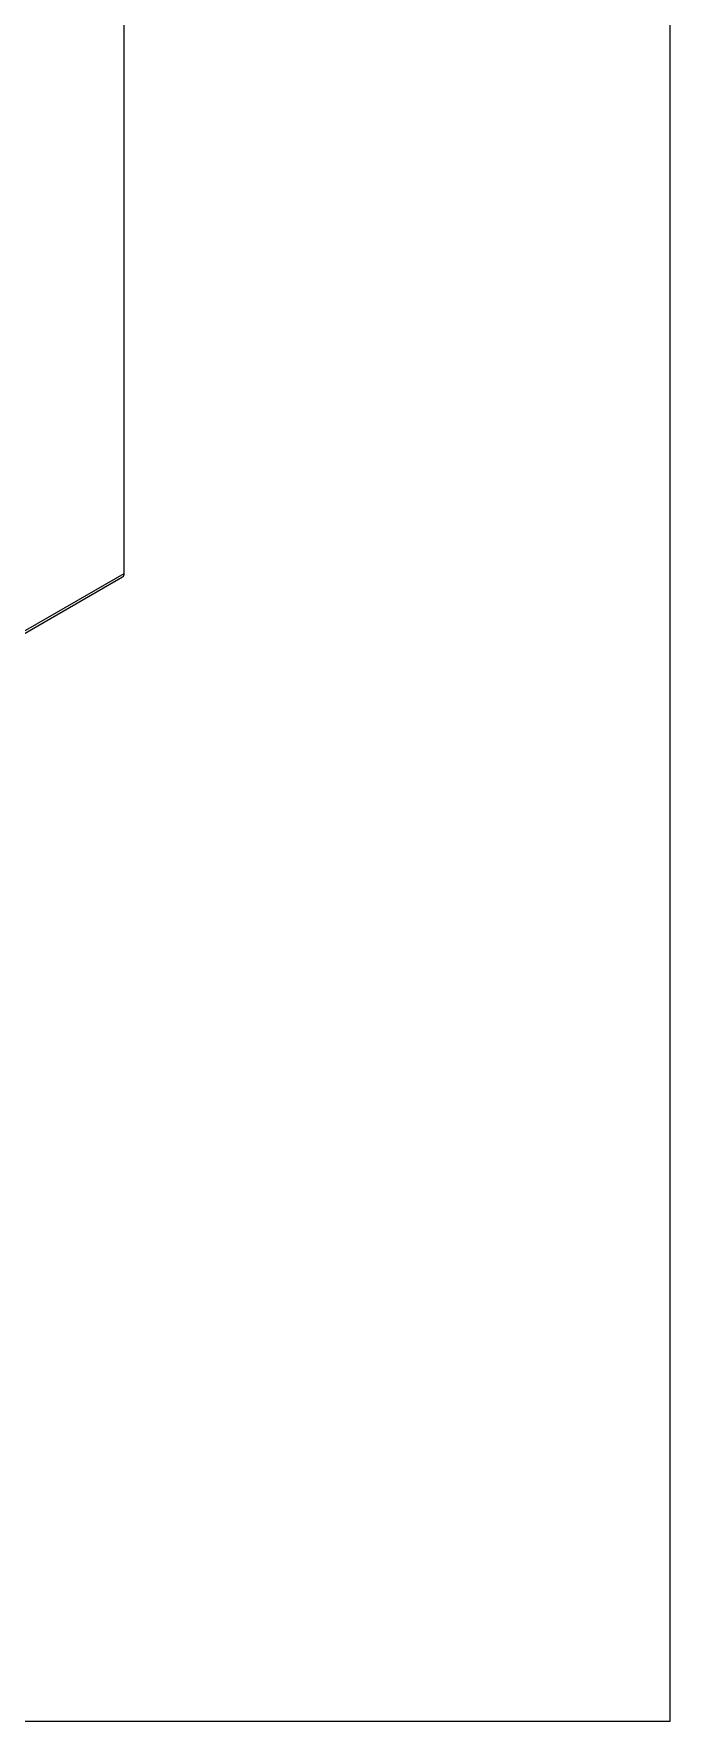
# Model space of a CAD drawing. Header units: inches. Extents: x -4.3 to 17.5, y -13.3 to 0.
# Drawn here: x 15.396 to 17.093, y -13.277 to -8.774 of the extents above; entities that cross this region are included whole.
import ezdxf

# ---------------------------------------------------------------- set-up
doc = ezdxf.new("R2010")
doc.units = ezdxf.units.IN
doc.header["$LTSCALE"] = 0.5
doc.header["$MEASUREMENT"] = 0
doc.layers.add('Housing', color=150, linetype='CONTINUOUS')
doc.layers.add('Text-Unprinted', color=131, linetype='CONTINUOUS', plot=False)

msp = doc.modelspace()

# ---------------------------------------------------------------- linework, layer by layer
at = {"layer": 'Housing', "linetype": 'Continuous', "lineweight": 25, "transparency": 16777216}
for p, q in [((15.637406, -10.214001), (15.637406, -6.980499)), ((15.210335, -10.460225), (15.637406, -10.214001)), ((15.210335, -10.46699), (15.633263, -10.223158))]:
    msp.add_line(p, q, dxfattribs=at)
msp.add_arc((15.627606, -10.215083), 0.009859, 305.013207, 6.29842, dxfattribs=at)
at = {"layer": 'Text-Unprinted', "ltscale": 0.5, "transparency": 16777216}
msp.add_lwpolyline([(17.09308, 0), (0, 0), (0, -13.277241), (17.09308, -13.277241)], close=True, dxfattribs=at)

doc.saveas('drawing.dxf')
